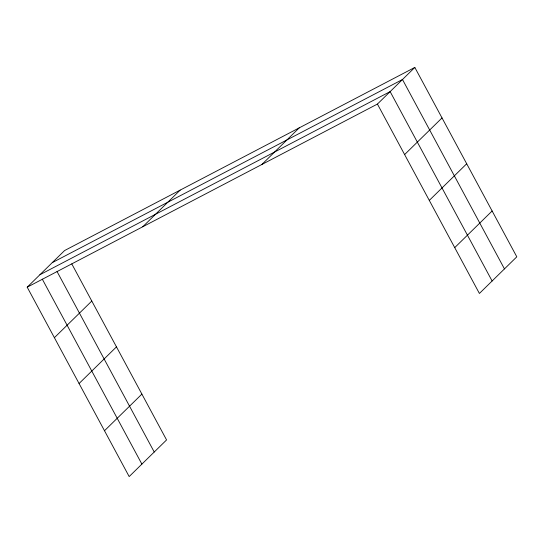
<?xml version="1.0" encoding="UTF-8"?>
<svg xmlns="http://www.w3.org/2000/svg" width="544" height="544" viewBox="0 0 544 544"><rect width="100%" height="100%" fill="white"/><g stroke="black" fill="none" stroke-linecap="round" stroke-linejoin="round"><path stroke-width="0.82" d="M71.794 263.908L166.573 439.933L129.173 476.571L27.2 287.184L64.6 250.539L414.827 67.429L516.8 256.816L479.4 293.461L377.427 104.067L414.827 67.429M142.773 226.753L180.173 190.114M54.393 337.688L91.793 301.043M261.854 164.499L299.248 127.854M79.07 383.52L116.47 346.875M104.496 430.739L141.896 394.101M404.62 154.571L442.02 117.932M429.298 200.403L466.698 163.764M454.723 247.629L492.123 210.984M52.258 262.63L402.485 79.519L504.458 268.906M39.916 274.727L390.143 91.61L492.116 281.003M27.2 287.184L377.427 104.067M57.059 271.544L154.231 452.023M42.316 279.181L141.889 464.114"/></g></svg>
